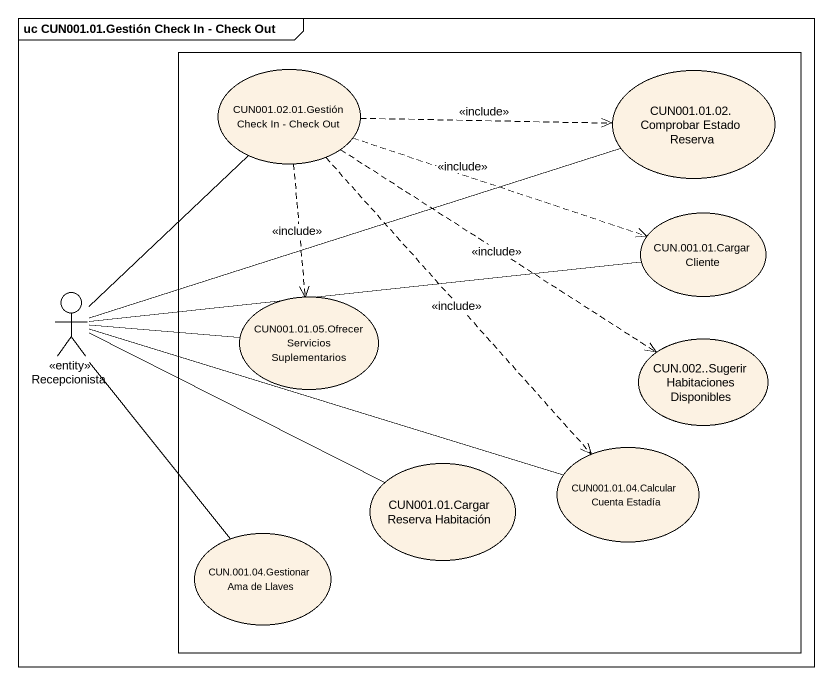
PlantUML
@startuml
mainframe uc CUN001.01.Gestión Check In - Check Out
rectangle " " as rectangle1 {
  usecase "CUN001.02.01.Gestión Check In - Check Out" as CUN001_02_01_Gestión_Check
  usecase "CUN001.01.02. Comprobar Estado Reserva" as CUN001_01_02_Comprobar
  usecase "CUN.001.01.Cargar Cliente" as CUN_001_01_Cargar_Cliente
  usecase "CUN001.01.05.Ofrecer Servicios Suplementarios" as CUN001_01_05_Ofrecer
  usecase "CUN.002..Sugerir Habitaciones Disponibles" as CUN_002_Sugerir
  usecase "CUN001.01.Cargar Reserva Habitación" as CUN001_01_Cargar_Reserva
  usecase "CUN001.01.04.Calcular Cuenta Estadía" as CUN001_01_04_Calcular
  usecase "CUN.001.04.Gestionar Ama de Llaves" as CUN_001_04_Gestionar_Ama_de
}
actor Recepcionista <<entity>>
CUN001_02_01_Gestión_Check .right.> CUN001_01_02_Comprobar : <<include>>
CUN001_02_01_Gestión_Check .right.> CUN_001_01_Cargar_Cliente : <<include>>
CUN001_02_01_Gestión_Check ..> CUN001_01_05_Ofrecer : <<include>>
CUN001_02_01_Gestión_Check ..> CUN_002_Sugerir : <<include>>
CUN001_02_01_Gestión_Check ..> CUN001_01_04_Calcular : <<include>>
Recepcionista -up- CUN001_02_01_Gestión_Check
Recepcionista -right- CUN001_01_02_Comprobar
Recepcionista -right- CUN_001_01_Cargar_Cliente
Recepcionista -right- CUN001_01_05_Ofrecer
Recepcionista -right- CUN001_01_Cargar_Reserva
Recepcionista -right- CUN001_01_04_Calcular
Recepcionista -- CUN_001_04_Gestionar_Ama_de
@enduml
